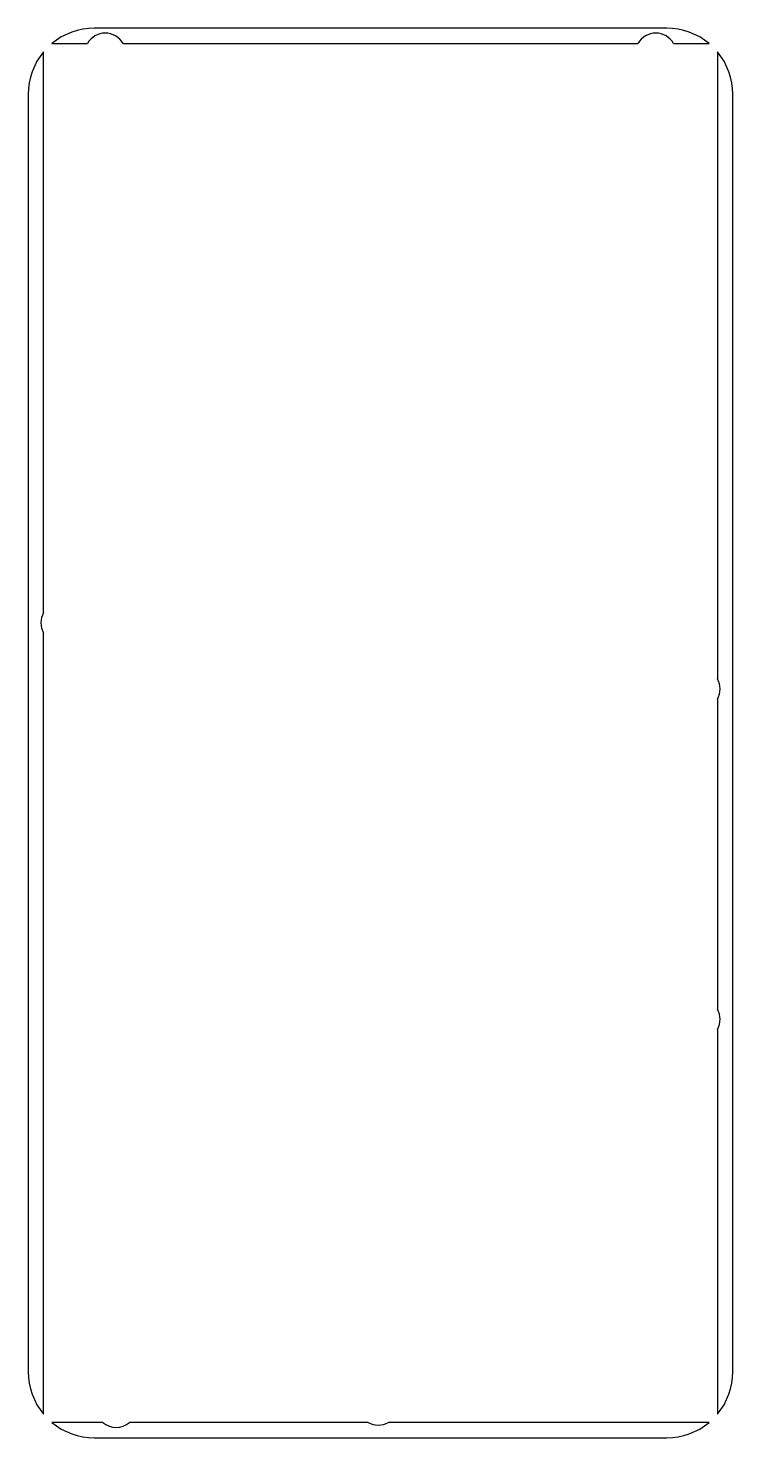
# Model space of a CAD drawing. Header units: millimetres. Extents: x -32 to 32, y -64 to 64.
import ezdxf

# ---------------------------------------------------------------- set-up
doc = ezdxf.new("R2010")
doc.units = ezdxf.units.MM

msp = doc.modelspace()

# ---------------------------------------------------------------- linework, layer by layer
for p, q in [((26, 64, 0.55), (-26, 64, 0.55)), ((-30.6, 10.93, 0.55), (-30.6, 61.85, 0.55)), ((-29.85, 62.6, 0.55), (-26.62, 62.6, 0.55)), ((-23.38, 62.6, 0.55), (23.38, 62.6, 0.55)), ((26.62, 62.6, 0.55), (29.85, 62.6, 0.55)), ((30.6, 61.85, 0.55), (30.6, 4.93, 0.55)), ((-32, 58, 0.55), (-32, -58, 0.55)), ((32, -58, 0.55), (32, 58, 0.55)), ((-30.6, -61.85, 0.55), (-30.6, 9.07, 0.55)), ((30.6, 3.07, 0.55), (30.6, -25.07, 0.55)), ((30.6, -26.93, 0.55), (30.6, -61.85, 0.55)), ((-25.21, -62.6, 0.55), (-29.85, -62.6, 0.55)), ((-1.13, -62.6, 0.55), (-22.79, -62.6, 0.55)), ((29.85, -62.6, 0.55), (0.73, -62.6, 0.55)), ((-26, -64, 0.55), (26, -64, 0.55))]:
    msp.add_line(p, q)
for centre, radius, start, end in [((-26, 58, 0.55), 6, 90, 129.9445), ((26, 58, 0.55), 6, 50.0555, 90), ((-25, 61.7, 0.55), 1.85, 29.1099, 150.8901), ((25, 61.7, 0.55), 1.85, 29.1099, 150.8901), ((-26, 58, 0.55), 6, 140.0555, 180), ((26, 58, 0.55), 6, 0, 39.9445), ((-29, 10, 0.55), 1.85, 149.8673, 210.1327), ((29, 4, 0.55), 1.85, -30.1327, 30.1327), ((29, -26, 0.55), 1.85, -30.1327, 30.1327), ((-26, -58, 0.55), 6, 180, 219.9445), ((26, -58, 0.55), 6, -39.9445, 0), ((-26, -58, 0.55), 6, 230.0555, 270), ((-24, -61.2, 0.55), 1.85, 229.1791, 310.8209), ((-0.2, -61, 0.55), 1.85, 239.8673, 300.1327), ((26, -58, 0.55), 6, -90, -50.0555)]:
    msp.add_arc(centre, radius, start, end)

doc.saveas('drawing.dxf')
